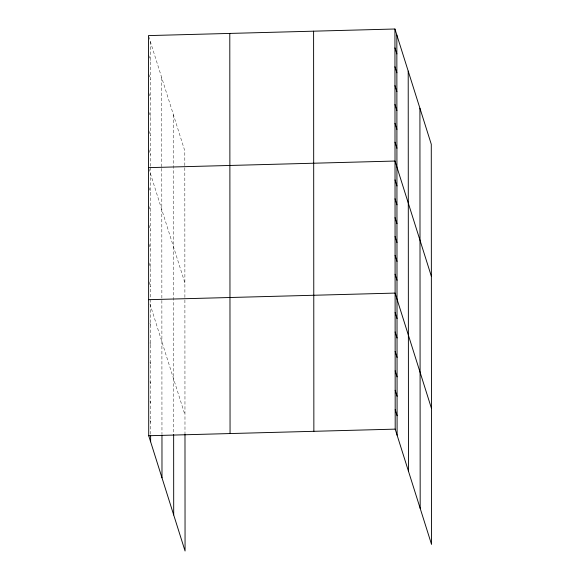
<?xml version="1.0" encoding="UTF-8"?>
<svg xmlns="http://www.w3.org/2000/svg" width="580" height="580" viewBox="0 0 580 580"><rect width="100%" height="100%" fill="white"/><g stroke="black" fill="none" stroke-linecap="round" stroke-linejoin="round"><path stroke-width="0.43" stroke-dasharray="2.9 2.17" d="M148.726 36.46L184.803 150.865L184.897 299.077M148.741 55.325L150.372 60.508M148.756 74.189L150.387 79.373M148.763 93.046L150.401 98.23M148.777 111.911L150.409 117.095M148.792 130.775L150.423 135.959M148.799 149.64L150.438 154.824M148.813 168.504L184.889 282.91M148.828 187.369L150.459 192.553M148.843 206.233L150.474 211.417M148.85 225.091L150.488 230.274M148.864 243.955L150.495 249.139M148.879 262.82L150.51 268.004M148.886 281.684L150.524 286.868M149.988 304.007L184.976 414.954M150.002 323.437L150.546 325.17M150.017 342.874L150.561 344.6M150.031 362.312L150.575 364.037M150.046 381.741L150.59 383.474M150.053 401.179L150.597 402.904M150.068 420.616L150.612 422.341M184.897 299.976L184.984 434.391M173.434 114.818L173.645 434.565M161.726 77.684L161.784 167.511M161.784 168.41L161.871 299.555M161.871 300.454L161.965 434.536M150.365 41.644L150.445 166.504M150.445 167.403L150.532 298.548M150.532 299.447L150.619 434.71"/><path stroke-width="0.87" d="M394.936 29L395.197 429.135L431.542 544.402L431.281 144.268L394.936 29L148.458 35.597L148.719 435.732L185.063 551L184.984 434.391M148.545 167.642L395.024 161.044L431.368 276.312M148.632 299.686L395.111 293.089L431.455 408.356M148.719 435.732L395.197 429.135M394.951 47.864L396.858 53.911M394.958 66.729L396.865 72.775M394.973 85.594L396.879 91.64M394.987 104.451L396.894 110.504M395.002 123.315L396.909 129.369M395.009 142.18L396.916 148.226M395.038 179.909L396.945 185.955M395.045 198.773L396.952 204.82M395.06 217.638L396.966 223.684M395.074 236.502L396.981 242.549M395.089 255.36L396.995 261.413M395.096 274.224L397.003 280.27M395.125 312.526L397.032 318.572M395.139 331.963L397.046 338.01M395.147 351.393L397.053 357.439M395.161 370.83L397.068 376.877M395.176 390.267L397.083 396.314M395.19 409.697L397.097 415.751M419.92 108.228L420.181 508.363M408.211 71.094L408.472 471.228M396.843 35.047L397.104 435.181M313.599 31.175L313.86 431.31M229.796 33.415L230.057 433.557M173.645 434.565L173.696 514.96M161.965 435.421L161.987 477.818M150.619 435.595L150.626 441.779"/></g></svg>
